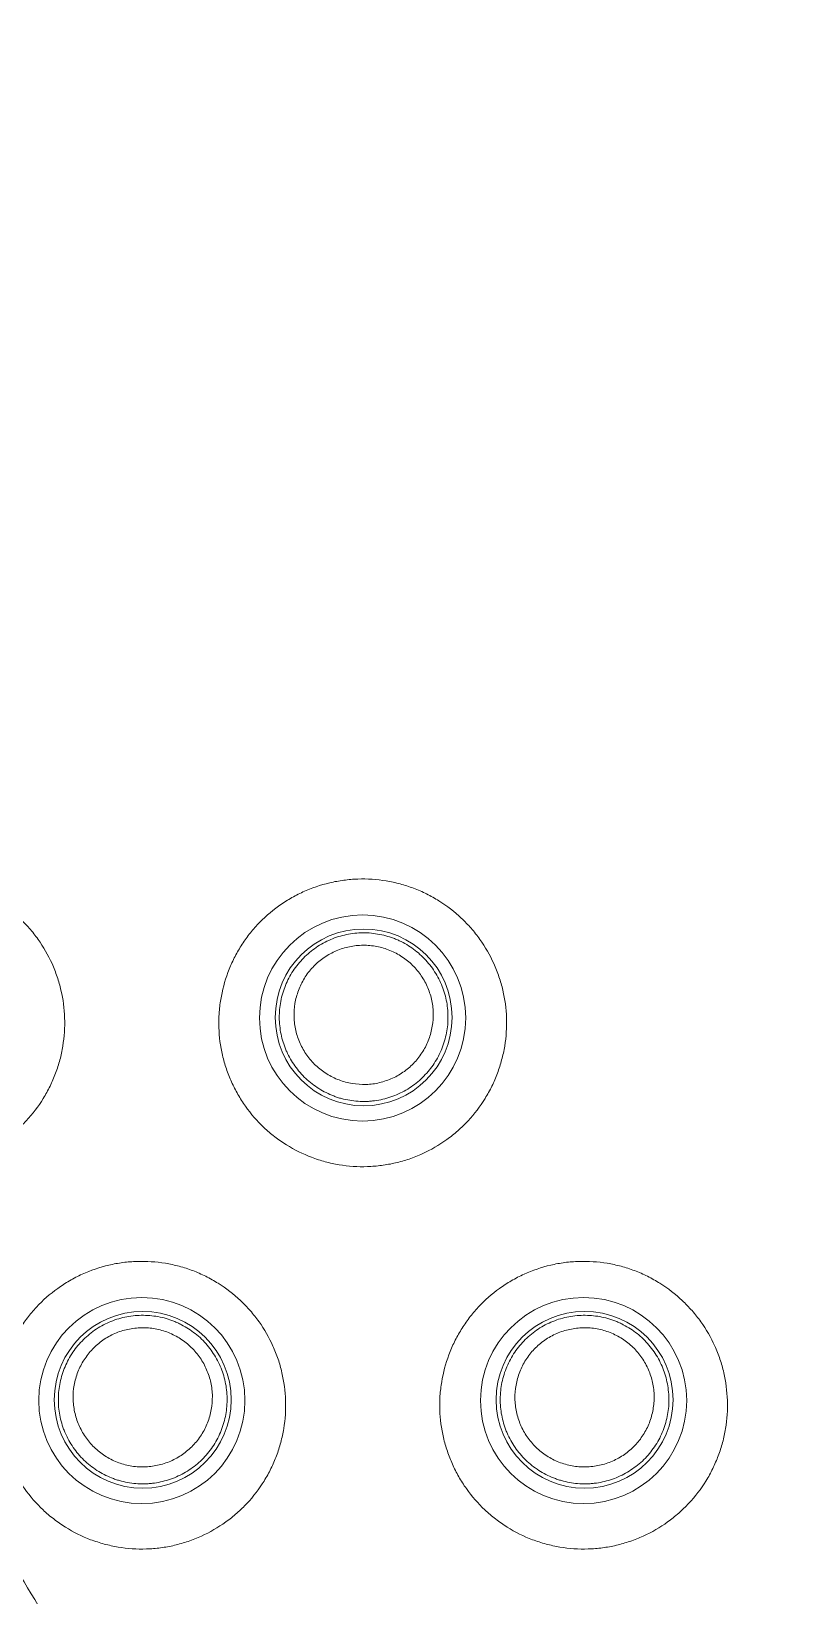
# Model space of a CAD drawing. Header units: inches. Extents: x 3778 to 56227, y -16914 to 35091.
# Drawn here: x 42075.32 to 42080.43, y -12651.28 to -12640.7 of the extents above; entities that cross this region are included whole.
import ezdxf

# ---------------------------------------------------------------- set-up
doc = ezdxf.new("R2010")
doc.units = ezdxf.units.IN
doc.header["$LTSCALE"] = 100
doc.header["$MEASUREMENT"] = 0
doc.layers.add('2-con', color=2, linetype='Continuous')
doc.layers.add('mark-B', color=2, linetype='Continuous', lineweight=20)

# ---------------------------------------------------------------- blocks, each defined once
blk = doc.blocks.new('무풍1WAY 대형')
at = {"layer": 'mark-B'}
for centre, radius in [((604.991, -428.987), 0.697), ((607.978, -428.987), 0.697), ((604.984, -428.992), 0.598), ((607.972, -428.992), 0.598), ((606.485, -431.575), 0.697), ((606.478, -431.579), 0.598)]:
    blk.add_circle(centre, radius, dxfattribs=at)
for points, knots in [([(572.565, -367.139), (574.049, -369.62), (577.024, -374.59), (581.484, -382.057), (585.953, -389.549), (590.429, -397.064), (594.256, -403.499), (597.2, -408.454), (598.983, -411.453), (600.87, -414.616), (602.41, -417.171), (603.866, -419.595), (604.839, -421.214), (605.834, -422.869), (606.85, -424.56), (607.655, -425.899), (608.44, -427.204), (609.459, -428.899), (610.544, -430.703), (611.565, -432.399), (612.402, -433.789), (613.131, -435.001), (614.275, -436.901), (616.913, -441.28), (621.157, -448.32), (624.792, -454.346), (626.609, -457.36)], [0, 0, 0, 0, 0.082173, 0.164629, 0.247365, 0.330382, 0.413678, 0.460685, 0.494678, 0.513157, 0.565744, 0.579792, 0.593839, 0.619662, 0.634913, 0.650164, 0.664277, 0.678389, 0.706654, 0.724414, 0.734957, 0.753014, 0.764846, 0.798371, 0.899185, 1, 1, 1, 1]), ([(604.019, -428.987), (604.021, -429.051), (604.029, -429.114), (604.05, -429.206), (604.059, -429.236), (604.079, -429.297), (604.091, -429.327), (604.13, -429.413), (604.162, -429.468), (604.217, -429.546), (604.236, -429.571), (604.279, -429.619), (604.301, -429.642), (604.37, -429.707), (604.42, -429.746), (604.502, -429.797), (604.53, -429.813), (604.587, -429.842), (604.646, -429.867), (604.706, -429.887), (604.753, -429.899), (604.768, -429.903), (604.8, -429.91), (604.815, -429.913), (604.895, -429.926), (604.959, -429.93), (605.054, -429.927), (605.086, -429.925), (605.134, -429.918), (605.15, -429.916), (605.182, -429.91), (605.198, -429.907), (605.275, -429.888), (605.336, -429.868), (605.408, -429.835), (605.423, -429.828), (605.451, -429.813), (605.466, -429.805), (605.507, -429.781), (605.534, -429.763), (605.611, -429.708), (605.659, -429.666), (605.725, -429.595), (605.745, -429.571), (605.784, -429.52), (605.819, -429.468), (605.85, -429.413), (605.878, -429.356), (605.891, -429.326), (605.924, -429.237), (605.94, -429.176), (605.953, -429.098), (605.955, -429.082), (605.959, -429.051), (605.961, -429.035), (605.964, -428.987), (605.964, -428.955), (605.961, -428.861), (605.953, -428.798), (605.935, -428.721), (605.931, -428.705), (605.922, -428.675), (605.908, -428.629), (605.879, -428.556), (605.851, -428.499), (605.827, -428.458), (605.819, -428.444), (605.802, -428.418), (605.793, -428.404), (605.746, -428.339), (605.705, -428.291), (605.636, -428.226), (605.611, -428.205), (605.573, -428.176), (605.56, -428.166), (605.534, -428.148), (605.521, -428.139), (605.453, -428.097), (605.396, -428.068), (605.321, -428.04), (605.306, -428.035), (605.276, -428.025), (605.26, -428.02), (605.214, -428.008), (605.182, -428.001), (605.088, -427.985), (605.024, -427.981), (604.944, -427.983), (604.928, -427.984), (604.895, -427.987), (604.848, -427.992), (604.769, -428.006), (604.708, -428.024), (604.662, -428.039), (604.647, -428.045), (604.617, -428.057), (604.602, -428.063), (604.529, -428.096), (604.474, -428.128), (604.397, -428.184), (604.372, -428.204), (604.324, -428.246), (604.301, -428.269), (604.236, -428.338), (604.197, -428.389), (604.155, -428.456), (604.147, -428.47), (604.132, -428.498), (604.11, -428.541), (604.079, -428.613), (604.059, -428.673), (604.047, -428.719), (604.043, -428.735), (604.037, -428.766), (604.034, -428.781), (604.021, -428.86), (604.016, -428.924), (604.019, -428.987)], [0, 0, 0, 0, 0.03125, 0.03125, 0.046875, 0.046875, 0.0625, 0.0625, 0.09375, 0.09375, 0.109375, 0.109375, 0.125, 0.125, 0.15625, 0.15625, 0.171875, 0.171875, 0.1875, 0.203125, 0.203125, 0.210938, 0.210938, 0.21875, 0.21875, 0.25, 0.25, 0.265625, 0.265625, 0.273438, 0.273438, 0.28125, 0.28125, 0.3125, 0.3125, 0.320313, 0.320313, 0.328125, 0.328125, 0.34375, 0.34375, 0.375, 0.375, 0.390625, 0.390625, 0.40625, 0.421875, 0.421875, 0.4375, 0.4375, 0.46875, 0.46875, 0.476563, 0.476563, 0.484375, 0.484375, 0.5, 0.5, 0.53125, 0.53125, 0.539063, 0.539063, 0.546875, 0.5625, 0.578125, 0.578125, 0.585938, 0.585938, 0.59375, 0.59375, 0.625, 0.625, 0.640625, 0.640625, 0.648438, 0.648438, 0.65625, 0.65625, 0.6875, 0.6875, 0.695313, 0.695313, 0.703125, 0.703125, 0.71875, 0.71875, 0.75, 0.75, 0.757813, 0.757813, 0.765625, 0.78125, 0.796875, 0.796875, 0.804688, 0.804688, 0.8125, 0.8125, 0.84375, 0.84375, 0.859375, 0.859375, 0.875, 0.875, 0.90625, 0.90625, 0.914063, 0.914063, 0.921875, 0.9375, 0.953125, 0.953125, 0.960938, 0.960938, 0.96875, 0.96875, 1, 1, 1, 1]), ([(607.006, -428.987), (607.008, -429.051), (607.017, -429.114), (607.038, -429.206), (607.046, -429.236), (607.067, -429.297), (607.079, -429.327), (607.118, -429.413), (607.149, -429.468), (607.204, -429.546), (607.224, -429.571), (607.266, -429.619), (607.288, -429.642), (607.358, -429.707), (607.408, -429.746), (607.489, -429.797), (607.517, -429.813), (607.575, -429.842), (607.633, -429.867), (607.694, -429.887), (607.74, -429.899), (607.756, -429.903), (607.787, -429.91), (607.803, -429.913), (607.883, -429.926), (607.946, -429.93), (608.042, -429.927), (608.074, -429.925), (608.122, -429.918), (608.138, -429.916), (608.169, -429.91), (608.185, -429.907), (608.263, -429.888), (608.323, -429.868), (608.396, -429.835), (608.41, -429.828), (608.439, -429.813), (608.453, -429.805), (608.495, -429.781), (608.521, -429.763), (608.599, -429.708), (608.647, -429.666), (608.712, -429.595), (608.733, -429.571), (608.771, -429.52), (608.807, -429.468), (608.838, -429.413), (608.866, -429.356), (608.878, -429.326), (608.912, -429.237), (608.928, -429.176), (608.941, -429.098), (608.943, -429.082), (608.947, -429.051), (608.948, -429.035), (608.951, -428.987), (608.952, -428.955), (608.949, -428.861), (608.941, -428.798), (608.923, -428.721), (608.919, -428.705), (608.91, -428.675), (608.896, -428.629), (608.867, -428.556), (608.838, -428.499), (608.815, -428.458), (608.806, -428.444), (608.789, -428.418), (608.78, -428.404), (608.734, -428.339), (608.692, -428.291), (608.623, -428.226), (608.599, -428.205), (608.561, -428.176), (608.548, -428.166), (608.522, -428.148), (608.508, -428.139), (608.441, -428.097), (608.384, -428.068), (608.309, -428.04), (608.294, -428.035), (608.263, -428.025), (608.248, -428.02), (608.201, -428.008), (608.17, -428.001), (608.075, -427.985), (608.012, -427.981), (607.931, -427.983), (607.915, -427.984), (607.883, -427.987), (607.835, -427.992), (607.757, -428.006), (607.695, -428.024), (607.65, -428.039), (607.635, -428.045), (607.605, -428.057), (607.59, -428.063), (607.517, -428.096), (607.462, -428.128), (607.384, -428.184), (607.359, -428.204), (607.311, -428.246), (607.288, -428.269), (607.223, -428.338), (607.185, -428.389), (607.143, -428.456), (607.135, -428.47), (607.119, -428.498), (607.097, -428.541), (607.066, -428.613), (607.047, -428.673), (607.035, -428.719), (607.031, -428.735), (607.024, -428.766), (607.021, -428.781), (607.008, -428.86), (607.004, -428.924), (607.006, -428.987)], [0, 0, 0, 0, 0.03125, 0.03125, 0.046875, 0.046875, 0.0625, 0.0625, 0.09375, 0.09375, 0.109375, 0.109375, 0.125, 0.125, 0.15625, 0.15625, 0.171875, 0.171875, 0.1875, 0.203125, 0.203125, 0.210937, 0.210937, 0.21875, 0.21875, 0.25, 0.25, 0.265625, 0.265625, 0.273437, 0.273437, 0.28125, 0.28125, 0.3125, 0.3125, 0.320312, 0.320312, 0.328125, 0.328125, 0.34375, 0.34375, 0.375, 0.375, 0.390625, 0.390625, 0.40625, 0.421875, 0.421875, 0.4375, 0.4375, 0.46875, 0.46875, 0.476562, 0.476562, 0.484375, 0.484375, 0.5, 0.5, 0.53125, 0.53125, 0.539062, 0.539062, 0.546875, 0.5625, 0.578125, 0.578125, 0.585937, 0.585937, 0.59375, 0.59375, 0.625, 0.625, 0.640625, 0.640625, 0.648437, 0.648437, 0.65625, 0.65625, 0.6875, 0.6875, 0.695312, 0.695312, 0.703125, 0.703125, 0.71875, 0.71875, 0.75, 0.75, 0.757812, 0.757812, 0.765625, 0.78125, 0.796875, 0.796875, 0.804687, 0.804687, 0.8125, 0.8125, 0.84375, 0.84375, 0.859375, 0.859375, 0.875, 0.875, 0.90625, 0.90625, 0.914062, 0.914062, 0.921875, 0.9375, 0.953125, 0.953125, 0.960937, 0.960937, 0.96875, 0.96875, 1, 1, 1, 1]), ([(604.587, -429.403), (604.56, -429.376), (604.536, -429.348), (604.504, -429.302), (604.494, -429.286), (604.476, -429.253), (604.468, -429.236), (604.446, -429.185), (604.435, -429.15), (604.423, -429.095), (604.42, -429.077), (604.416, -429.04), (604.414, -429.021), (604.413, -428.966), (604.416, -428.929), (604.43, -428.855), (604.44, -428.819), (604.46, -428.767), (604.468, -428.75), (604.485, -428.717), (604.494, -428.701), (604.525, -428.654), (604.548, -428.625), (604.586, -428.584), (604.6, -428.571), (604.629, -428.547), (604.644, -428.536), (604.69, -428.504), (604.722, -428.486), (604.774, -428.463), (604.791, -428.456), (604.827, -428.445), (604.863, -428.435), (604.9, -428.429), (604.928, -428.426), (604.937, -428.425), (604.956, -428.424), (604.966, -428.423), (605.013, -428.422), (605.05, -428.426), (605.105, -428.436), (605.123, -428.44), (605.15, -428.448), (605.159, -428.45), (605.177, -428.457), (605.186, -428.46), (605.23, -428.477), (605.263, -428.494), (605.31, -428.525), (605.325, -428.536), (605.355, -428.559), (605.369, -428.571), (605.396, -428.598), (605.408, -428.611), (605.433, -428.64), (605.444, -428.655), (605.475, -428.701), (605.493, -428.733), (605.512, -428.776), (605.516, -428.785), (605.522, -428.803), (605.531, -428.829), (605.543, -428.874), (605.549, -428.91), (605.553, -428.947), (605.554, -428.966), (605.555, -429.022), (605.552, -429.059), (605.542, -429.114), (605.538, -429.132), (605.528, -429.168), (605.522, -429.186), (605.501, -429.237), (605.484, -429.27), (605.454, -429.318), (605.443, -429.333), (605.42, -429.362), (605.408, -429.376), (605.369, -429.416), (605.341, -429.441), (605.294, -429.473), (605.278, -429.483), (605.246, -429.501), (605.212, -429.517), (605.177, -429.531), (605.142, -429.542), (605.123, -429.547), (605.068, -429.559), (605.031, -429.563), (604.975, -429.564), (604.956, -429.563), (604.919, -429.56), (604.9, -429.558), (604.845, -429.548), (604.809, -429.538), (604.765, -429.52), (604.756, -429.516), (604.739, -429.509), (604.714, -429.496), (604.69, -429.482), (604.643, -429.452), (604.614, -429.429), (604.587, -429.403)], [0, 0, 0, 0, 0.03125, 0.03125, 0.046875, 0.046875, 0.0625, 0.0625, 0.09375, 0.09375, 0.109375, 0.109375, 0.125, 0.125, 0.15625, 0.15625, 0.1875, 0.1875, 0.203125, 0.203125, 0.21875, 0.21875, 0.25, 0.25, 0.265625, 0.265625, 0.28125, 0.28125, 0.3125, 0.3125, 0.328125, 0.328125, 0.34375, 0.359375, 0.359375, 0.367187, 0.367187, 0.375, 0.375, 0.40625, 0.40625, 0.421875, 0.421875, 0.429687, 0.429687, 0.4375, 0.4375, 0.46875, 0.46875, 0.484375, 0.484375, 0.5, 0.5, 0.515625, 0.515625, 0.53125, 0.53125, 0.5625, 0.5625, 0.570312, 0.570312, 0.578125, 0.59375, 0.609375, 0.609375, 0.625, 0.625, 0.65625, 0.65625, 0.671875, 0.671875, 0.6875, 0.6875, 0.71875, 0.71875, 0.734375, 0.734375, 0.75, 0.75, 0.78125, 0.78125, 0.796875, 0.796875, 0.8125, 0.828125, 0.828125, 0.84375, 0.84375, 0.875, 0.875, 0.890625, 0.890625, 0.90625, 0.90625, 0.9375, 0.9375, 0.945313, 0.945313, 0.953125, 0.96875, 0.96875, 1, 1, 1, 1]), ([(607.574, -429.403), (607.547, -429.376), (607.523, -429.348), (607.492, -429.302), (607.482, -429.286), (607.464, -429.253), (607.455, -429.236), (607.433, -429.185), (607.422, -429.15), (607.41, -429.095), (607.407, -429.077), (607.403, -429.04), (607.402, -429.021), (607.401, -428.966), (607.404, -428.929), (607.417, -428.855), (607.428, -428.819), (607.448, -428.767), (607.456, -428.75), (607.473, -428.717), (607.482, -428.701), (607.512, -428.654), (607.535, -428.625), (607.574, -428.584), (607.588, -428.571), (607.616, -428.547), (607.631, -428.536), (607.677, -428.504), (607.71, -428.486), (607.761, -428.463), (607.779, -428.456), (607.815, -428.445), (607.851, -428.435), (607.888, -428.429), (607.915, -428.426), (607.925, -428.425), (607.944, -428.424), (607.953, -428.423), (608, -428.422), (608.037, -428.426), (608.093, -428.436), (608.111, -428.44), (608.138, -428.448), (608.147, -428.45), (608.165, -428.457), (608.174, -428.46), (608.217, -428.477), (608.25, -428.494), (608.297, -428.525), (608.313, -428.536), (608.342, -428.559), (608.356, -428.571), (608.383, -428.598), (608.396, -428.611), (608.42, -428.64), (608.431, -428.655), (608.463, -428.701), (608.481, -428.733), (608.499, -428.776), (608.503, -428.785), (608.51, -428.803), (608.519, -428.829), (608.531, -428.874), (608.537, -428.91), (608.541, -428.947), (608.542, -428.966), (608.543, -429.022), (608.54, -429.059), (608.53, -429.114), (608.526, -429.132), (608.515, -429.168), (608.509, -429.186), (608.489, -429.237), (608.472, -429.27), (608.442, -429.318), (608.431, -429.333), (608.407, -429.362), (608.395, -429.376), (608.357, -429.416), (608.328, -429.441), (608.282, -429.473), (608.266, -429.483), (608.233, -429.501), (608.2, -429.517), (608.165, -429.531), (608.129, -429.542), (608.111, -429.547), (608.056, -429.559), (608.019, -429.563), (607.963, -429.564), (607.944, -429.563), (607.906, -429.56), (607.887, -429.558), (607.832, -429.548), (607.796, -429.538), (607.753, -429.52), (607.744, -429.516), (607.727, -429.509), (607.702, -429.496), (607.677, -429.482), (607.631, -429.452), (607.602, -429.429), (607.574, -429.403)], [0, 0, 0, 0, 0.03125, 0.03125, 0.046875, 0.046875, 0.0625, 0.0625, 0.09375, 0.09375, 0.109375, 0.109375, 0.125, 0.125, 0.15625, 0.15625, 0.1875, 0.1875, 0.203125, 0.203125, 0.21875, 0.21875, 0.25, 0.25, 0.265625, 0.265625, 0.28125, 0.28125, 0.3125, 0.3125, 0.328125, 0.328125, 0.34375, 0.359375, 0.359375, 0.367188, 0.367188, 0.375, 0.375, 0.40625, 0.40625, 0.421875, 0.421875, 0.429688, 0.429688, 0.4375, 0.4375, 0.46875, 0.46875, 0.484375, 0.484375, 0.5, 0.5, 0.515625, 0.515625, 0.53125, 0.53125, 0.5625, 0.5625, 0.570313, 0.570313, 0.578125, 0.59375, 0.609375, 0.609375, 0.625, 0.625, 0.65625, 0.65625, 0.671875, 0.671875, 0.6875, 0.6875, 0.71875, 0.71875, 0.734375, 0.734375, 0.75, 0.75, 0.78125, 0.78125, 0.796875, 0.796875, 0.8125, 0.828125, 0.828125, 0.84375, 0.84375, 0.875, 0.875, 0.890625, 0.890625, 0.90625, 0.90625, 0.9375, 0.9375, 0.945313, 0.945313, 0.953125, 0.96875, 0.96875, 1, 1, 1, 1]), ([(604.656, -429.346), (604.667, -429.357), (604.679, -429.368), (604.703, -429.387), (604.728, -429.405), (604.755, -429.42), (604.782, -429.434), (604.797, -429.441), (604.84, -429.458), (604.87, -429.466), (604.915, -429.475), (604.931, -429.477), (604.962, -429.479), (604.977, -429.48), (605.024, -429.479), (605.054, -429.475), (605.1, -429.465), (605.115, -429.461), (605.145, -429.452), (605.173, -429.441), (605.201, -429.427), (605.228, -429.412), (605.241, -429.404), (605.279, -429.377), (605.303, -429.357), (605.335, -429.324), (605.345, -429.312), (605.364, -429.288), (605.373, -429.275), (605.398, -429.236), (605.412, -429.209), (605.428, -429.167), (605.433, -429.152), (605.442, -429.122), (605.445, -429.107), (605.453, -429.062), (605.456, -429.032), (605.455, -428.986), (605.454, -428.97), (605.45, -428.94), (605.445, -428.91), (605.438, -428.88), (605.428, -428.851), (605.423, -428.836), (605.405, -428.794), (605.39, -428.767), (605.364, -428.729), (605.354, -428.717), (605.334, -428.693), (605.324, -428.682), (605.302, -428.66), (605.29, -428.65), (605.266, -428.631), (605.253, -428.622), (605.214, -428.596), (605.187, -428.582), (605.144, -428.565), (605.129, -428.56), (605.099, -428.552), (605.084, -428.548), (605.038, -428.54), (605.007, -428.537), (604.961, -428.538), (604.945, -428.539), (604.914, -428.543), (604.884, -428.548), (604.854, -428.556), (604.824, -428.566), (604.81, -428.571), (604.767, -428.59), (604.74, -428.605), (604.702, -428.631), (604.69, -428.641), (604.667, -428.661), (604.655, -428.672), (604.623, -428.705), (604.604, -428.729), (604.58, -428.768), (604.572, -428.781), (604.558, -428.809), (604.552, -428.823), (604.535, -428.865), (604.527, -428.895), (604.516, -428.956), (604.513, -428.986), (604.514, -429.032), (604.515, -429.047), (604.518, -429.078), (604.521, -429.093), (604.531, -429.138), (604.54, -429.167), (604.558, -429.209), (604.565, -429.223), (604.58, -429.25), (604.588, -429.263), (604.614, -429.301), (604.634, -429.325), (604.656, -429.346)], [0, 0, 0, 0, 0.015625, 0.015625, 0.03125, 0.046875, 0.046875, 0.0625, 0.0625, 0.09375, 0.09375, 0.109375, 0.109375, 0.125, 0.125, 0.15625, 0.15625, 0.171875, 0.171875, 0.1875, 0.203125, 0.203125, 0.21875, 0.21875, 0.25, 0.25, 0.265625, 0.265625, 0.28125, 0.28125, 0.3125, 0.3125, 0.328125, 0.328125, 0.34375, 0.34375, 0.375, 0.375, 0.390625, 0.390625, 0.40625, 0.421875, 0.421875, 0.4375, 0.4375, 0.46875, 0.46875, 0.484375, 0.484375, 0.5, 0.5, 0.515625, 0.515625, 0.53125, 0.53125, 0.5625, 0.5625, 0.578125, 0.578125, 0.59375, 0.59375, 0.625, 0.625, 0.640625, 0.640625, 0.65625, 0.671875, 0.671875, 0.6875, 0.6875, 0.71875, 0.71875, 0.734375, 0.734375, 0.75, 0.75, 0.78125, 0.78125, 0.796875, 0.796875, 0.8125, 0.8125, 0.84375, 0.84375, 0.875, 0.875, 0.890625, 0.890625, 0.90625, 0.90625, 0.9375, 0.9375, 0.953125, 0.953125, 0.96875, 0.96875, 1, 1, 1, 1]), ([(607.644, -429.346), (607.655, -429.357), (607.667, -429.368), (607.691, -429.387), (607.716, -429.405), (607.742, -429.42), (607.77, -429.434), (607.784, -429.441), (607.827, -429.458), (607.857, -429.466), (607.903, -429.475), (607.918, -429.477), (607.949, -429.479), (607.965, -429.48), (608.011, -429.479), (608.042, -429.475), (608.087, -429.465), (608.103, -429.461), (608.132, -429.452), (608.161, -429.441), (608.188, -429.427), (608.215, -429.412), (608.229, -429.404), (608.267, -429.377), (608.29, -429.357), (608.322, -429.324), (608.332, -429.312), (608.351, -429.288), (608.36, -429.275), (608.385, -429.236), (608.399, -429.209), (608.416, -429.167), (608.421, -429.152), (608.429, -429.122), (608.433, -429.107), (608.441, -429.062), (608.443, -429.032), (608.442, -428.986), (608.441, -428.97), (608.438, -428.94), (608.433, -428.91), (608.425, -428.88), (608.416, -428.851), (608.41, -428.836), (608.392, -428.794), (608.377, -428.767), (608.351, -428.729), (608.342, -428.717), (608.322, -428.693), (608.311, -428.682), (608.289, -428.66), (608.277, -428.65), (608.253, -428.631), (608.24, -428.622), (608.202, -428.596), (608.174, -428.582), (608.131, -428.565), (608.116, -428.56), (608.086, -428.552), (608.071, -428.548), (608.026, -428.54), (607.995, -428.537), (607.948, -428.538), (607.932, -428.539), (607.902, -428.543), (607.871, -428.548), (607.841, -428.556), (607.812, -428.566), (607.797, -428.571), (607.755, -428.59), (607.728, -428.605), (607.69, -428.631), (607.678, -428.641), (607.654, -428.661), (607.643, -428.672), (607.611, -428.705), (607.592, -428.729), (607.567, -428.768), (607.559, -428.781), (607.545, -428.809), (607.539, -428.823), (607.522, -428.865), (607.514, -428.895), (607.503, -428.956), (607.501, -428.986), (607.501, -429.032), (607.502, -429.047), (607.506, -429.078), (607.508, -429.093), (607.518, -429.138), (607.527, -429.167), (607.546, -429.209), (607.552, -429.223), (607.567, -429.25), (607.575, -429.263), (607.602, -429.301), (607.621, -429.325), (607.644, -429.346)], [0, 0, 0, 0, 0.015625, 0.015625, 0.03125, 0.046875, 0.046875, 0.0625, 0.0625, 0.09375, 0.09375, 0.109375, 0.109375, 0.125, 0.125, 0.15625, 0.15625, 0.171875, 0.171875, 0.1875, 0.203125, 0.203125, 0.21875, 0.21875, 0.25, 0.25, 0.265625, 0.265625, 0.28125, 0.28125, 0.3125, 0.3125, 0.328125, 0.328125, 0.34375, 0.34375, 0.375, 0.375, 0.390625, 0.390625, 0.40625, 0.421875, 0.421875, 0.4375, 0.4375, 0.46875, 0.46875, 0.484375, 0.484375, 0.5, 0.5, 0.515625, 0.515625, 0.53125, 0.53125, 0.5625, 0.5625, 0.578125, 0.578125, 0.59375, 0.59375, 0.625, 0.625, 0.640625, 0.640625, 0.65625, 0.671875, 0.671875, 0.6875, 0.6875, 0.71875, 0.71875, 0.734375, 0.734375, 0.75, 0.75, 0.78125, 0.78125, 0.796875, 0.796875, 0.8125, 0.8125, 0.84375, 0.84375, 0.875, 0.875, 0.890625, 0.890625, 0.90625, 0.90625, 0.9375, 0.9375, 0.953125, 0.953125, 0.96875, 0.96875, 1, 1, 1, 1]), ([(605.512, -431.575), (605.514, -431.639), (605.523, -431.701), (605.544, -431.793), (605.553, -431.824), (605.573, -431.884), (605.585, -431.914), (605.624, -432.001), (605.656, -432.055), (605.711, -432.133), (605.73, -432.158), (605.773, -432.206), (605.795, -432.229), (605.864, -432.295), (605.914, -432.333), (605.996, -432.384), (606.024, -432.4), (606.081, -432.429), (606.14, -432.454), (606.201, -432.474), (606.247, -432.486), (606.262, -432.49), (606.294, -432.497), (606.31, -432.5), (606.389, -432.513), (606.453, -432.517), (606.549, -432.514), (606.581, -432.511), (606.628, -432.505), (606.644, -432.502), (606.676, -432.497), (606.692, -432.493), (606.77, -432.475), (606.83, -432.454), (606.903, -432.421), (606.917, -432.414), (606.946, -432.399), (606.96, -432.392), (607.001, -432.367), (607.028, -432.35), (607.105, -432.294), (607.153, -432.252), (607.219, -432.182), (607.239, -432.157), (607.278, -432.107), (607.314, -432.055), (607.344, -431.999), (607.372, -431.942), (607.385, -431.912), (607.418, -431.823), (607.434, -431.762), (607.447, -431.684), (607.449, -431.669), (607.453, -431.637), (607.454, -431.621), (607.457, -431.573), (607.458, -431.542), (607.455, -431.447), (607.447, -431.385), (607.429, -431.307), (607.425, -431.292), (607.416, -431.261), (607.402, -431.215), (607.373, -431.142), (607.344, -431.086), (607.321, -431.044), (607.312, -431.031), (607.295, -431.004), (607.286, -430.991), (607.24, -430.925), (607.198, -430.878), (607.129, -430.812), (607.105, -430.792), (607.067, -430.762), (607.054, -430.753), (607.027, -430.734), (607.014, -430.726), (606.946, -430.683), (606.889, -430.655), (606.815, -430.627), (606.8, -430.621), (606.769, -430.611), (606.754, -430.607), (606.707, -430.594), (606.676, -430.587), (606.581, -430.572), (606.517, -430.567), (606.437, -430.57), (606.421, -430.571), (606.389, -430.574), (606.341, -430.579), (606.262, -430.593), (606.201, -430.611), (606.156, -430.626), (606.14, -430.632), (606.111, -430.644), (606.096, -430.65), (606.023, -430.683), (605.968, -430.715), (605.89, -430.771), (605.865, -430.791), (605.817, -430.834), (605.794, -430.856), (605.729, -430.926), (605.691, -430.976), (605.649, -431.044), (605.641, -431.058), (605.625, -431.086), (605.603, -431.128), (605.572, -431.201), (605.553, -431.261), (605.541, -431.307), (605.537, -431.322), (605.53, -431.353), (605.527, -431.369), (605.514, -431.448), (605.51, -431.511), (605.512, -431.575)], [0, 0, 0, 0, 0.03125, 0.03125, 0.046875, 0.046875, 0.0625, 0.0625, 0.09375, 0.09375, 0.109375, 0.109375, 0.125, 0.125, 0.15625, 0.15625, 0.171875, 0.171875, 0.1875, 0.203125, 0.203125, 0.210937, 0.210937, 0.21875, 0.21875, 0.25, 0.25, 0.265625, 0.265625, 0.273437, 0.273437, 0.28125, 0.28125, 0.3125, 0.3125, 0.320312, 0.320312, 0.328125, 0.328125, 0.34375, 0.34375, 0.375, 0.375, 0.390625, 0.390625, 0.40625, 0.421875, 0.421875, 0.4375, 0.4375, 0.46875, 0.46875, 0.476562, 0.476562, 0.484375, 0.484375, 0.5, 0.5, 0.53125, 0.53125, 0.539062, 0.539062, 0.546875, 0.5625, 0.578125, 0.578125, 0.585937, 0.585937, 0.59375, 0.59375, 0.625, 0.625, 0.640625, 0.640625, 0.648437, 0.648437, 0.65625, 0.65625, 0.6875, 0.6875, 0.695312, 0.695312, 0.703125, 0.703125, 0.71875, 0.71875, 0.75, 0.75, 0.757812, 0.757812, 0.765625, 0.78125, 0.796875, 0.796875, 0.804687, 0.804687, 0.8125, 0.8125, 0.84375, 0.84375, 0.859375, 0.859375, 0.875, 0.875, 0.90625, 0.90625, 0.914062, 0.914062, 0.921875, 0.9375, 0.953125, 0.953125, 0.960937, 0.960937, 0.96875, 0.96875, 1, 1, 1, 1]), ([(608.5, -431.575), (608.502, -431.639), (608.51, -431.701), (608.532, -431.793), (608.54, -431.824), (608.561, -431.884), (608.572, -431.914), (608.612, -432.001), (608.643, -432.055), (608.698, -432.133), (608.718, -432.158), (608.76, -432.206), (608.782, -432.229), (608.852, -432.295), (608.902, -432.333), (608.983, -432.384), (609.012, -432.4), (609.069, -432.429), (609.127, -432.454), (609.188, -432.474), (609.234, -432.486), (609.25, -432.49), (609.281, -432.497), (609.297, -432.5), (609.377, -432.513), (609.441, -432.517), (609.536, -432.514), (609.568, -432.511), (609.616, -432.505), (609.632, -432.502), (609.664, -432.497), (609.679, -432.493), (609.757, -432.475), (609.818, -432.454), (609.89, -432.421), (609.905, -432.414), (609.933, -432.399), (609.947, -432.392), (609.989, -432.367), (610.016, -432.35), (610.093, -432.294), (610.141, -432.252), (610.206, -432.182), (610.227, -432.157), (610.265, -432.107), (610.301, -432.055), (610.332, -431.999), (610.36, -431.942), (610.372, -431.912), (610.406, -431.823), (610.422, -431.762), (610.435, -431.684), (610.437, -431.669), (610.44, -431.637), (610.442, -431.621), (610.445, -431.573), (610.445, -431.542), (610.442, -431.447), (610.434, -431.385), (610.416, -431.307), (610.412, -431.292), (610.404, -431.261), (610.389, -431.215), (610.361, -431.142), (610.332, -431.086), (610.308, -431.044), (610.3, -431.031), (610.283, -431.004), (610.274, -430.991), (610.227, -430.925), (610.186, -430.878), (610.117, -430.812), (610.092, -430.792), (610.054, -430.762), (610.041, -430.753), (610.015, -430.734), (610.002, -430.726), (609.934, -430.683), (609.877, -430.655), (609.802, -430.627), (609.787, -430.621), (609.757, -430.611), (609.741, -430.607), (609.694, -430.594), (609.663, -430.587), (609.569, -430.572), (609.505, -430.567), (609.424, -430.57), (609.408, -430.571), (609.376, -430.574), (609.328, -430.579), (609.25, -430.593), (609.189, -430.611), (609.143, -430.626), (609.128, -430.632), (609.098, -430.644), (609.083, -430.65), (609.01, -430.683), (608.955, -430.715), (608.878, -430.771), (608.853, -430.791), (608.805, -430.834), (608.782, -430.856), (608.717, -430.926), (608.678, -430.976), (608.636, -431.044), (608.628, -431.058), (608.613, -431.086), (608.591, -431.128), (608.56, -431.201), (608.54, -431.261), (608.528, -431.307), (608.524, -431.322), (608.518, -431.353), (608.515, -431.369), (608.502, -431.448), (608.498, -431.511), (608.5, -431.575)], [0, 0, 0, 0, 0.03125, 0.03125, 0.046875, 0.046875, 0.0625, 0.0625, 0.09375, 0.09375, 0.109375, 0.109375, 0.125, 0.125, 0.15625, 0.15625, 0.171875, 0.171875, 0.1875, 0.203125, 0.203125, 0.210938, 0.210938, 0.21875, 0.21875, 0.25, 0.25, 0.265625, 0.265625, 0.273438, 0.273438, 0.28125, 0.28125, 0.3125, 0.3125, 0.320313, 0.320313, 0.328125, 0.328125, 0.34375, 0.34375, 0.375, 0.375, 0.390625, 0.390625, 0.40625, 0.421875, 0.421875, 0.4375, 0.4375, 0.46875, 0.46875, 0.476563, 0.476563, 0.484375, 0.484375, 0.5, 0.5, 0.53125, 0.53125, 0.539063, 0.539063, 0.546875, 0.5625, 0.578125, 0.578125, 0.585938, 0.585938, 0.59375, 0.59375, 0.625, 0.625, 0.640625, 0.640625, 0.648438, 0.648438, 0.65625, 0.65625, 0.6875, 0.6875, 0.695313, 0.695313, 0.703125, 0.703125, 0.71875, 0.71875, 0.75, 0.75, 0.757813, 0.757813, 0.765625, 0.78125, 0.796875, 0.796875, 0.804688, 0.804688, 0.8125, 0.8125, 0.84375, 0.84375, 0.859375, 0.859375, 0.875, 0.875, 0.90625, 0.90625, 0.914063, 0.914063, 0.921875, 0.9375, 0.953125, 0.953125, 0.960938, 0.960938, 0.96875, 0.96875, 1, 1, 1, 1]), ([(606.087, -431.996), (606.06, -431.97), (606.035, -431.942), (606.003, -431.896), (605.993, -431.881), (605.974, -431.848), (605.965, -431.831), (605.943, -431.781), (605.931, -431.746), (605.918, -431.691), (605.915, -431.673), (605.91, -431.636), (605.909, -431.617), (605.907, -431.562), (605.909, -431.525), (605.922, -431.451), (605.931, -431.415), (605.951, -431.363), (605.958, -431.346), (605.975, -431.312), (605.984, -431.296), (606.013, -431.248), (606.036, -431.219), (606.074, -431.178), (606.087, -431.165), (606.116, -431.14), (606.13, -431.128), (606.176, -431.096), (606.208, -431.077), (606.259, -431.054), (606.277, -431.047), (606.312, -431.035), (606.348, -431.024), (606.385, -431.018), (606.413, -431.014), (606.422, -431.013), (606.441, -431.011), (606.45, -431.011), (606.498, -431.009), (606.535, -431.012), (606.59, -431.021), (606.609, -431.025), (606.636, -431.032), (606.645, -431.035), (606.663, -431.041), (606.672, -431.044), (606.715, -431.061), (606.749, -431.077), (606.796, -431.107), (606.812, -431.118), (606.842, -431.141), (606.856, -431.153), (606.883, -431.179), (606.896, -431.192), (606.921, -431.221), (606.932, -431.235), (606.965, -431.281), (606.983, -431.313), (607.002, -431.356), (607.006, -431.364), (607.013, -431.382), (607.022, -431.408), (607.035, -431.452), (607.041, -431.489), (607.046, -431.526), (607.048, -431.545), (607.049, -431.601), (607.047, -431.638), (607.038, -431.692), (607.034, -431.711), (607.024, -431.747), (607.018, -431.765), (606.999, -431.817), (606.982, -431.85), (606.953, -431.898), (606.942, -431.913), (606.919, -431.943), (606.907, -431.957), (606.869, -431.998), (606.841, -432.022), (606.795, -432.055), (606.78, -432.065), (606.747, -432.084), (606.714, -432.101), (606.679, -432.115), (606.644, -432.127), (606.626, -432.132), (606.571, -432.145), (606.534, -432.15), (606.478, -432.151), (606.459, -432.151), (606.421, -432.149), (606.402, -432.146), (606.347, -432.137), (606.311, -432.127), (606.267, -432.111), (606.258, -432.107), (606.241, -432.1), (606.216, -432.088), (606.191, -432.074), (606.144, -432.044), (606.115, -432.022), (606.087, -431.996)], [0, 0, 0, 0, 0.03125, 0.03125, 0.046875, 0.046875, 0.0625, 0.0625, 0.09375, 0.09375, 0.109375, 0.109375, 0.125, 0.125, 0.15625, 0.15625, 0.1875, 0.1875, 0.203125, 0.203125, 0.21875, 0.21875, 0.25, 0.25, 0.265625, 0.265625, 0.28125, 0.28125, 0.3125, 0.3125, 0.328125, 0.328125, 0.34375, 0.359375, 0.359375, 0.367187, 0.367187, 0.375, 0.375, 0.40625, 0.40625, 0.421875, 0.421875, 0.429687, 0.429687, 0.4375, 0.4375, 0.46875, 0.46875, 0.484375, 0.484375, 0.5, 0.5, 0.515625, 0.515625, 0.53125, 0.53125, 0.5625, 0.5625, 0.570312, 0.570312, 0.578125, 0.59375, 0.609375, 0.609375, 0.625, 0.625, 0.65625, 0.65625, 0.671875, 0.671875, 0.6875, 0.6875, 0.71875, 0.71875, 0.734375, 0.734375, 0.75, 0.75, 0.78125, 0.78125, 0.796875, 0.796875, 0.8125, 0.828125, 0.828125, 0.84375, 0.84375, 0.875, 0.875, 0.890625, 0.890625, 0.90625, 0.90625, 0.9375, 0.9375, 0.945313, 0.945313, 0.953125, 0.96875, 0.96875, 1, 1, 1, 1]), ([(606.155, -431.939), (606.167, -431.95), (606.178, -431.96), (606.203, -431.978), (606.228, -431.996), (606.255, -432.011), (606.283, -432.025), (606.297, -432.031), (606.341, -432.048), (606.37, -432.056), (606.416, -432.063), (606.432, -432.065), (606.463, -432.067), (606.478, -432.067), (606.525, -432.066), (606.555, -432.062), (606.601, -432.051), (606.616, -432.047), (606.645, -432.037), (606.674, -432.025), (606.701, -432.011), (606.728, -431.996), (606.741, -431.987), (606.779, -431.96), (606.802, -431.94), (606.833, -431.906), (606.843, -431.894), (606.862, -431.87), (606.871, -431.857), (606.895, -431.818), (606.908, -431.79), (606.924, -431.747), (606.929, -431.732), (606.937, -431.703), (606.94, -431.688), (606.948, -431.642), (606.95, -431.612), (606.948, -431.566), (606.947, -431.55), (606.943, -431.52), (606.938, -431.49), (606.929, -431.461), (606.92, -431.432), (606.914, -431.417), (606.895, -431.375), (606.88, -431.348), (606.853, -431.311), (606.844, -431.299), (606.823, -431.275), (606.813, -431.264), (606.79, -431.243), (606.778, -431.233), (606.754, -431.214), (606.741, -431.205), (606.701, -431.18), (606.674, -431.167), (606.63, -431.15), (606.616, -431.146), (606.585, -431.137), (606.57, -431.134), (606.525, -431.127), (606.494, -431.125), (606.447, -431.126), (606.431, -431.127), (606.401, -431.131), (606.37, -431.137), (606.341, -431.146), (606.311, -431.156), (606.297, -431.161), (606.254, -431.181), (606.228, -431.196), (606.19, -431.223), (606.178, -431.233), (606.155, -431.253), (606.144, -431.264), (606.113, -431.298), (606.094, -431.322), (606.07, -431.362), (606.062, -431.375), (606.049, -431.403), (606.043, -431.417), (606.027, -431.46), (606.019, -431.489), (606.009, -431.55), (606.007, -431.581), (606.008, -431.626), (606.009, -431.642), (606.013, -431.672), (606.016, -431.687), (606.026, -431.732), (606.036, -431.761), (606.055, -431.803), (606.062, -431.817), (606.077, -431.844), (606.086, -431.857), (606.112, -431.894), (606.133, -431.918), (606.155, -431.939)], [0, 0, 0, 0, 0.015625, 0.015625, 0.03125, 0.046875, 0.046875, 0.0625, 0.0625, 0.09375, 0.09375, 0.109375, 0.109375, 0.125, 0.125, 0.15625, 0.15625, 0.171875, 0.171875, 0.1875, 0.203125, 0.203125, 0.21875, 0.21875, 0.25, 0.25, 0.265625, 0.265625, 0.28125, 0.28125, 0.3125, 0.3125, 0.328125, 0.328125, 0.34375, 0.34375, 0.375, 0.375, 0.390625, 0.390625, 0.40625, 0.421875, 0.421875, 0.4375, 0.4375, 0.46875, 0.46875, 0.484375, 0.484375, 0.5, 0.5, 0.515625, 0.515625, 0.53125, 0.53125, 0.5625, 0.5625, 0.578125, 0.578125, 0.59375, 0.59375, 0.625, 0.625, 0.640625, 0.640625, 0.65625, 0.671875, 0.671875, 0.6875, 0.6875, 0.71875, 0.71875, 0.734375, 0.734375, 0.75, 0.75, 0.78125, 0.78125, 0.796875, 0.796875, 0.8125, 0.8125, 0.84375, 0.84375, 0.875, 0.875, 0.890625, 0.890625, 0.90625, 0.90625, 0.9375, 0.9375, 0.953125, 0.953125, 0.96875, 0.96875, 1, 1, 1, 1])]:
    blk.add_open_spline(points, degree=3, knots=knots, dxfattribs=at)
blk = doc.blocks.new('dpdjzjs')
at = {"layer": 'mark-B', "rotation": 180}
blk.add_blockref('무풍1WAY 대형', (178654.915, 88751.491), dxfattribs=at)

msp = doc.modelspace()

# ---------------------------------------------------------------- block references
at = {"layer": '2-con'}
msp.add_blockref('dpdjzjs', (-135970.865, -101830.442), dxfattribs=at)

doc.saveas('drawing.dxf')
